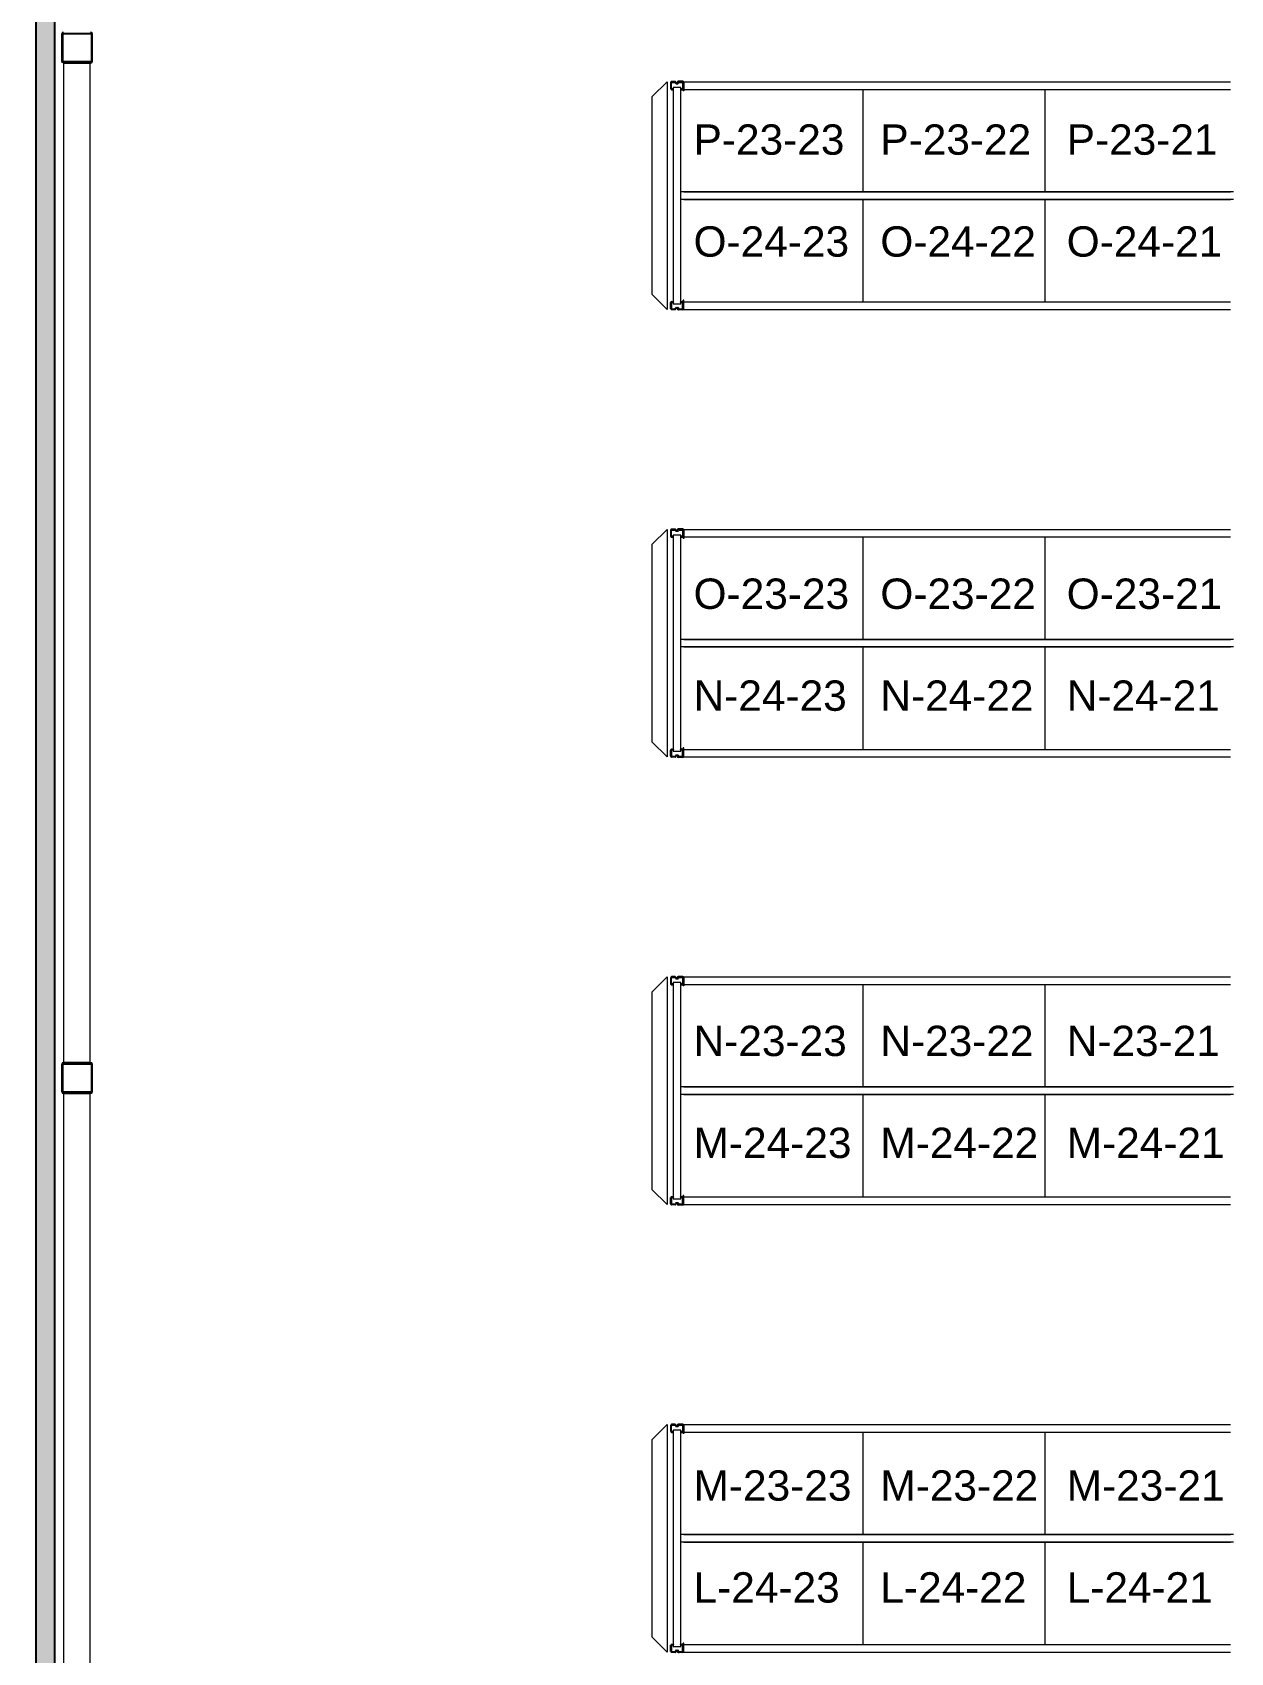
# Model space of a CAD drawing. Header units: inches. Extents: x 2743 to 10591, y -1604 to 5792.
# Drawn here: x 7084 to 7399.8, y 4693.9 to 5121 of the extents above; entities that cross this region are included whole.
import ezdxf

# ---------------------------------------------------------------- set-up
doc = ezdxf.new("R2010")
doc.units = ezdxf.units.IN
doc.header["$LTSCALE"] = 0.1875
doc.header["$MEASUREMENT"] = 0
for name, color, linetype, lineweight in [('22 Dimension', 7, 'Continuous', 5), ('32 Echelle', 160, 'Continuous', 15), ('33 Poutre', 30, 'Continuous', 15), ('37 Protection', 1, 'Continuous', 15)]:
    doc.layers.add(name, color=color, linetype=linetype, lineweight=lineweight)
for name, color, linetype in [('A-N-MUR-EXT', 5, 'Continuous'), ('A-N-MUR-INT', 3, 'Continuous'), ('fill253', 253, 'Continuous'), ('S-N-ACIER', 4, 'Continuous')]:
    doc.layers.add(name, color=color, linetype=linetype)
doc.styles.add('arial', font='')
doc.styles.get('arial').set_extended_font_data('Arial')

msp = doc.modelspace()

# ---------------------------------------------------------------- hatches: boundary and pattern name
at = {"layer": '32 Echelle'}
for points in [[(7252.89784, 5105.81503), (7252.89784, 5106.00253), (7252.71034, 5106.00253)], [(7254.89784, 5105.81503), (7254.89784, 5106.00253), (7255.08534, 5106.00253)], [(7252.89784, 5050.19003), (7252.89784, 5050.00253), (7252.71034, 5050.00253)], [(7254.89784, 5050.19003), (7254.89784, 5050.00253), (7255.08534, 5050.00253)], [(7252.89784, 4987.81503), (7252.89784, 4988.00253), (7252.71034, 4988.00253)], [(7254.89784, 4987.81503), (7254.89784, 4988.00253), (7255.08534, 4988.00253)], [(7252.89784, 4932.19003), (7252.89784, 4932.00253), (7252.71034, 4932.00253)], [(7254.89784, 4932.19003), (7254.89784, 4932.00253), (7255.08534, 4932.00253)], [(7252.89784, 4869.81503), (7252.89784, 4870.00253), (7252.71034, 4870.00253)], [(7254.89784, 4869.81503), (7254.89784, 4870.00253), (7255.08534, 4870.00253)], [(7252.89784, 4814.19003), (7252.89784, 4814.00253), (7252.71034, 4814.00253)], [(7254.89784, 4814.19003), (7254.89784, 4814.00253), (7255.08534, 4814.00253)], [(7252.89784, 4751.81503), (7252.89784, 4752.00253), (7252.71034, 4752.00253)], [(7254.89784, 4751.81503), (7254.89784, 4752.00253), (7255.08534, 4752.00253)], [(7252.89784, 4696.19003), (7252.89784, 4696.00253), (7252.71034, 4696.00253)], [(7254.89784, 4696.19003), (7254.89784, 4696.00253), (7255.08534, 4696.00253)]]:
    msp.add_hatch(color=256, dxfattribs=at).paths.add_polyline_path(points)
at = {"layer": 'fill253'}
h = msp.add_hatch(color=7, dxfattribs=at)
h.dxf.hatch_style = 1
h.paths.add_polyline_path([(9794.88804, 4634.2983), (9789.96679, 4634.2983), (9789.98074, 4296.66232), (9794.90199, 4296.66232)])
h.paths.add_polyline_path([(9794.88805, 4881.11089), (9789.9668, 4881.11089), (9789.9668, 4775.21102), (9794.88805, 4775.21102)])
h.paths.add_polyline_path([(9794.88805, 5127.92329), (9789.9668, 5127.92329), (9789.96679, 5022.02362), (9794.88804, 5022.02362)])
h.paths.add_polyline_path([(8905.8684, 2943.29277), (8903.3892, 2938.37099), (9794.90199, 2938.37152), (9794.90199, 3130.36129), (9789.98074, 3130.36129), (9789.98074, 2943.29277)])
h.paths.add_polyline_path([(8477.94274, 2845.33593), (8485.93641, 2846.64062), (8470.93724, 2938.36282), (8470.1595, 2943.12545), (8461.95283, 2943.12545), (8462.69637, 2938.4929)])
h.paths.add_polyline_path([(8896.37174, 2938.2042), (8896.75099, 2936.00974), (8903.53291, 2937.11042), (8903.3892, 2938.37099), (8905.8684, 2943.29277), (8895.56167, 2943.29277)])
h.paths.add_polyline_path([(9794.90199, 5355.98239), (9789.98074, 5355.98239), (9789.9668, 5268.83602), (9794.88805, 5268.83602)])
h.paths.add_polyline_path([(7089.79643, 3123.02867), (7083.99141, 3125.08232), (7083.99141, 3123.83686), (7084.85165, 3123.50795), (7084.85808, 2938.2042), (7353.37882, 2938.37153), (7353.37237, 2943.29278), (7089.77933, 2943.12545)])
h.paths.add_polyline_path([(7084.85808, 3827.66882), (7089.77933, 3826.6441), (7089.77933, 4320.4792), (7084.85808, 4320.4792)])
h.paths.add_polyline_path([(9789.98074, 3862.52649), (9794.90199, 3862.52649), (9794.90199, 4254.42566), (9789.98074, 4254.42566)])
h.paths.add_polyline_path([(9789.97462, 3801.08425), (9794.89587, 3801.08425), (9794.90199, 3862.52649), (9789.98074, 3862.52649)])
h.paths.add_polyline_path([(9789.98074, 3656.9925), (9794.90199, 3656.9925), (9794.89587, 3765.06188), (9789.97462, 3765.06188)])
h.paths.add_polyline_path([(9789.972, 3584.94295), (9794.89325, 3584.94295), (9794.90198, 3620.96895), (9789.98073, 3620.96895)])
h.paths.add_polyline_path([(9789.97812, 3512.89586), (9794.89937, 3512.89586), (9794.89968, 3548.92185), (9789.97843, 3548.92185)])
h.paths.add_polyline_path([(9789.97812, 3440.8512), (9794.89937, 3440.8512), (9794.89937, 3476.87475), (9789.97812, 3476.87475)])
h.paths.add_polyline_path([(8313.35451, 5642.91315), (8313.35451, 5647.83442), (7084.85165, 5647.83442), (7084.85808, 4361.46337), (7089.77933, 4361.46337), (7089.7729, 5642.91317)])
h.paths.add_polyline_path([(7395.62103, 2943.29277), (7395.62125, 2938.37152), (8462.75647, 2938.2042), (8461.95283, 2943.12545)])
h.paths.add_polyline_path([(8556.69558, 5642.88457), (8556.69559, 5647.80617), (8355.59042, 5647.83389), (8355.59042, 5642.91262)])
h.paths.add_polyline_path([(9149.95052, 5647.66709), (9149.95052, 5642.74584), (9789.98074, 5642.74584), (9789.98079, 5510.71941), (9794.90204, 5510.71941), (9794.90199, 5647.66709)])
h.paths.add_polyline_path([(9794.89495, 3260.73346), (9789.9691, 3260.73345), (9789.98074, 3172.43063), (9794.90199, 3172.43063)])
h.paths.add_polyline_path([(9789.9691, 3296.75701), (9794.89495, 3296.75699), (9794.89325, 3404.82765), (9789.972, 3404.82765)])

# ---------------------------------------------------------------- linework, layer by layer
at = {"layer": '22 Dimension'}
for p, q in [((7092.22289, 5113.01829), (7092.22289, 4849.36527)), ((7099.16136, 5113.01829), (7099.11258, 4849.36527)), ((7302.89784, 5079.00253), (7302.89784, 5106.00253)), ((7350.89784, 5079.00253), (7350.89784, 5106.00253)), ((7400.52284, 5079.00253), (7254.89784, 5079.00253)), ((7400.52284, 5077.00253), (7254.89784, 5077.00253)), ((7302.89784, 5050.00253), (7302.89784, 5077.00253)), ((7350.89784, 5050.00253), (7350.89784, 5077.00253)), ((7302.89784, 4961.00253), (7302.89784, 4988.00253)), ((7350.89784, 4961.00253), (7350.89784, 4988.00253)), ((7400.52284, 4961.00253), (7254.89784, 4961.00253)), ((7400.52284, 4959.00253), (7254.89784, 4959.00253)), ((7302.89784, 4932.00253), (7302.89784, 4959.00253)), ((7350.89784, 4932.00253), (7350.89784, 4959.00253)), ((7302.89784, 4843.00253), (7302.89784, 4870.00253)), ((7350.89784, 4843.00253), (7350.89784, 4870.00253)), ((7092.22289, 4841.36529), (7092.22289, 4585.12732)), ((7099.1111, 4841.36529), (7099.06371, 4585.29737)), ((7400.52284, 4843.00253), (7254.89784, 4843.00253)), ((7400.52284, 4841.00253), (7254.89784, 4841.00253)), ((7302.89784, 4814.00253), (7302.89784, 4841.00253)), ((7350.89784, 4814.00253), (7350.89784, 4841.00253)), ((7302.89784, 4725.00253), (7302.89784, 4752.00253)), ((7350.89784, 4725.00253), (7350.89784, 4752.00253)), ((7400.52284, 4725.00253), (7254.89784, 4725.00253)), ((7400.52284, 4723.00253), (7254.89784, 4723.00253)), ((7302.89784, 4696.00253), (7302.89784, 4723.00253)), ((7350.89784, 4696.00253), (7350.89784, 4723.00253))]:
    msp.add_line(p, q, dxfattribs=at)
at = {"layer": '32 Echelle', "linetype": 'Continuous', "lineweight": 25}
for p, q in [((7252.27288, 5107.81878), (7252.27288, 5106.18628)), ((7252.36288, 5106.18628), (7252.36288, 5107.81878)), ((7253.38547, 5108.00253), (7252.45663, 5108.00253)), ((7252.45663, 5107.91253), (7253.38547, 5107.91253)), ((7252.87288, 5106.09253), (7252.45663, 5106.09253)), ((7252.45663, 5106.00253), (7252.87288, 5106.00253)), ((7252.87288, 5106.00253), (7252.87288, 5106.09253)), ((7253.47512, 5107.84619), (7253.51903, 5107.70256)), ((7253.6051, 5107.72887), (7253.56119, 5107.8725)), ((7254.10092, 5107.66253), (7253.69475, 5107.66253)), ((7253.69475, 5107.57253), (7254.10092, 5107.57253)), ((7254.23449, 5107.8725), (7254.19057, 5107.72887)), ((7254.27664, 5107.70256), (7254.32055, 5107.84619)), ((7255.33904, 5108.00253), (7254.41021, 5108.00253)), ((7254.41021, 5107.91253), (7255.33904, 5107.91253)), ((7255.33904, 5106.09253), (7254.92279, 5106.09253)), ((7254.92279, 5106.09253), (7254.92279, 5106.00253)), ((7254.92279, 5106.00253), (7255.33904, 5106.00253)), ((7255.43279, 5107.81878), (7255.43279, 5106.18628)), ((7255.52279, 5106.18628), (7255.52279, 5107.81878)), ((7252.27288, 5048.18628), (7252.27288, 5049.81878)), ((7252.36288, 5049.81878), (7252.36288, 5048.18628)), ((7252.45663, 5050.00253), (7252.87288, 5050.00253)), ((7252.87288, 5049.91253), (7252.45663, 5049.91253)), ((7252.87288, 5050.00253), (7252.87288, 5049.91253)), ((7254.92279, 5050.00253), (7255.33904, 5050.00253)), ((7254.92279, 5049.91253), (7254.92279, 5050.00253)), ((7255.33904, 5049.91253), (7254.92279, 5049.91253)), ((7255.43279, 5048.18628), (7255.43279, 5049.81878)), ((7255.52279, 5049.81878), (7255.52279, 5048.18628)), ((7252.45663, 5048.09253), (7253.38547, 5048.09253)), ((7253.38547, 5048.00253), (7252.45663, 5048.00253)), ((7253.47512, 5048.15887), (7253.51903, 5048.3025)), ((7253.6051, 5048.27619), (7253.56119, 5048.13256)), ((7253.69475, 5048.43253), (7254.10092, 5048.43253)), ((7254.10092, 5048.34253), (7253.69475, 5048.34253)), ((7254.23449, 5048.13256), (7254.19057, 5048.27619)), ((7254.27664, 5048.3025), (7254.32055, 5048.15887)), ((7254.41021, 5048.09253), (7255.33904, 5048.09253)), ((7255.33904, 5048.00253), (7254.41021, 5048.00253)), ((7252.27288, 4989.81878), (7252.27288, 4988.18628)), ((7252.36288, 4988.18628), (7252.36288, 4989.81878)), ((7253.38547, 4990.00253), (7252.45663, 4990.00253)), ((7252.45663, 4989.91253), (7253.38547, 4989.91253)), ((7253.47512, 4989.84619), (7253.51903, 4989.70256)), ((7253.6051, 4989.72887), (7253.56119, 4989.8725)), ((7254.10092, 4989.66253), (7253.69475, 4989.66253)), ((7253.69475, 4989.57253), (7254.10092, 4989.57253)), ((7254.23449, 4989.8725), (7254.19057, 4989.72887)), ((7254.27664, 4989.70256), (7254.32055, 4989.84619)), ((7255.33904, 4990.00253), (7254.41021, 4990.00253)), ((7254.41021, 4989.91253), (7255.33904, 4989.91253)), ((7255.43279, 4989.81878), (7255.43279, 4988.18628)), ((7255.52279, 4988.18628), (7255.52279, 4989.81878)), ((7252.87288, 4988.09253), (7252.45663, 4988.09253)), ((7252.45663, 4988.00253), (7252.87288, 4988.00253)), ((7252.87288, 4988.00253), (7252.87288, 4988.09253)), ((7255.33904, 4988.09253), (7254.92279, 4988.09253)), ((7254.92279, 4988.09253), (7254.92279, 4988.00253)), ((7254.92279, 4988.00253), (7255.33904, 4988.00253)), ((7252.27288, 4930.18628), (7252.27288, 4931.81878)), ((7252.36288, 4931.81878), (7252.36288, 4930.18628)), ((7252.45663, 4932.00253), (7252.87288, 4932.00253)), ((7252.87288, 4931.91253), (7252.45663, 4931.91253)), ((7252.45663, 4930.09253), (7253.38547, 4930.09253)), ((7253.38547, 4930.00253), (7252.45663, 4930.00253)), ((7252.87288, 4932.00253), (7252.87288, 4931.91253)), ((7253.47512, 4930.15887), (7253.51903, 4930.3025)), ((7253.6051, 4930.27619), (7253.56119, 4930.13256)), ((7253.69475, 4930.43253), (7254.10092, 4930.43253)), ((7254.10092, 4930.34253), (7253.69475, 4930.34253)), ((7254.23449, 4930.13256), (7254.19057, 4930.27619)), ((7254.27664, 4930.3025), (7254.32055, 4930.15887)), ((7254.41021, 4930.09253), (7255.33904, 4930.09253)), ((7255.33904, 4930.00253), (7254.41021, 4930.00253)), ((7254.92279, 4932.00253), (7255.33904, 4932.00253)), ((7254.92279, 4931.91253), (7254.92279, 4932.00253)), ((7255.33904, 4931.91253), (7254.92279, 4931.91253)), ((7255.43279, 4930.18628), (7255.43279, 4931.81878)), ((7255.52279, 4931.81878), (7255.52279, 4930.18628)), ((7252.27288, 4871.81878), (7252.27288, 4870.18628)), ((7252.36288, 4870.18628), (7252.36288, 4871.81878)), ((7253.38547, 4872.00253), (7252.45663, 4872.00253)), ((7252.45663, 4871.91253), (7253.38547, 4871.91253)), ((7252.87288, 4870.09253), (7252.45663, 4870.09253)), ((7252.45663, 4870.00253), (7252.87288, 4870.00253)), ((7252.87288, 4870.00253), (7252.87288, 4870.09253)), ((7253.47512, 4871.84619), (7253.51903, 4871.70256)), ((7253.6051, 4871.72887), (7253.56119, 4871.8725)), ((7254.10092, 4871.66253), (7253.69475, 4871.66253)), ((7253.69475, 4871.57253), (7254.10092, 4871.57253)), ((7254.23449, 4871.8725), (7254.19057, 4871.72887)), ((7254.27664, 4871.70256), (7254.32055, 4871.84619)), ((7255.33904, 4872.00253), (7254.41021, 4872.00253)), ((7254.41021, 4871.91253), (7255.33904, 4871.91253)), ((7255.33904, 4870.09253), (7254.92279, 4870.09253)), ((7254.92279, 4870.09253), (7254.92279, 4870.00253)), ((7254.92279, 4870.00253), (7255.33904, 4870.00253)), ((7255.43279, 4871.81878), (7255.43279, 4870.18628)), ((7255.52279, 4870.18628), (7255.52279, 4871.81878)), ((7252.27288, 4812.18628), (7252.27288, 4813.81878)), ((7252.36288, 4813.81878), (7252.36288, 4812.18628)), ((7252.45663, 4814.00253), (7252.87288, 4814.00253)), ((7252.87288, 4813.91253), (7252.45663, 4813.91253)), ((7252.87288, 4814.00253), (7252.87288, 4813.91253)), ((7254.92279, 4814.00253), (7255.33904, 4814.00253)), ((7254.92279, 4813.91253), (7254.92279, 4814.00253)), ((7255.33904, 4813.91253), (7254.92279, 4813.91253)), ((7255.43279, 4812.18628), (7255.43279, 4813.81878)), ((7255.52279, 4813.81878), (7255.52279, 4812.18628)), ((7252.45663, 4812.09253), (7253.38547, 4812.09253)), ((7253.38547, 4812.00253), (7252.45663, 4812.00253)), ((7253.47512, 4812.15887), (7253.51903, 4812.3025)), ((7253.6051, 4812.27619), (7253.56119, 4812.13256)), ((7253.69475, 4812.43253), (7254.10092, 4812.43253)), ((7254.10092, 4812.34253), (7253.69475, 4812.34253)), ((7254.23449, 4812.13256), (7254.19057, 4812.27619)), ((7254.27664, 4812.3025), (7254.32055, 4812.15887)), ((7254.41021, 4812.09253), (7255.33904, 4812.09253)), ((7255.33904, 4812.00253), (7254.41021, 4812.00253)), ((7252.27288, 4753.81878), (7252.27288, 4752.18628)), ((7252.36288, 4752.18628), (7252.36288, 4753.81878)), ((7253.38547, 4754.00253), (7252.45663, 4754.00253)), ((7252.45663, 4753.91253), (7253.38547, 4753.91253)), ((7252.87288, 4752.09253), (7252.45663, 4752.09253)), ((7252.45663, 4752.00253), (7252.87288, 4752.00253)), ((7252.87288, 4752.00253), (7252.87288, 4752.09253)), ((7253.47512, 4753.84619), (7253.51903, 4753.70256)), ((7253.6051, 4753.72887), (7253.56119, 4753.8725)), ((7254.10092, 4753.66253), (7253.69475, 4753.66253)), ((7253.69475, 4753.57253), (7254.10092, 4753.57253)), ((7254.23449, 4753.8725), (7254.19057, 4753.72887)), ((7254.27664, 4753.70256), (7254.32055, 4753.84619)), ((7255.33904, 4754.00253), (7254.41021, 4754.00253)), ((7254.41021, 4753.91253), (7255.33904, 4753.91253)), ((7255.33904, 4752.09253), (7254.92279, 4752.09253)), ((7254.92279, 4752.09253), (7254.92279, 4752.00253)), ((7254.92279, 4752.00253), (7255.33904, 4752.00253)), ((7255.43279, 4753.81878), (7255.43279, 4752.18628)), ((7255.52279, 4752.18628), (7255.52279, 4753.81878)), ((7252.27288, 4694.18628), (7252.27288, 4695.81878)), ((7252.36288, 4695.81878), (7252.36288, 4694.18628)), ((7252.45663, 4696.00253), (7252.87288, 4696.00253)), ((7252.87288, 4695.91253), (7252.45663, 4695.91253)), ((7252.87288, 4696.00253), (7252.87288, 4695.91253)), ((7253.47512, 4694.15887), (7253.51903, 4694.3025)), ((7253.6051, 4694.27619), (7253.56119, 4694.13256)), ((7253.69475, 4694.43253), (7254.10092, 4694.43253)), ((7254.10092, 4694.34253), (7253.69475, 4694.34253)), ((7254.23449, 4694.13256), (7254.19057, 4694.27619)), ((7254.27664, 4694.3025), (7254.32055, 4694.15887)), ((7254.92279, 4696.00253), (7255.33904, 4696.00253)), ((7254.92279, 4695.91253), (7254.92279, 4696.00253)), ((7255.33904, 4695.91253), (7254.92279, 4695.91253)), ((7255.43279, 4694.18628), (7255.43279, 4695.81878)), ((7255.52279, 4695.81878), (7255.52279, 4694.18628)), ((7252.45663, 4694.09253), (7253.38547, 4694.09253)), ((7253.38547, 4694.00253), (7252.45663, 4694.00253)), ((7254.41021, 4694.09253), (7255.33904, 4694.09253)), ((7255.33904, 4694.00253), (7254.41021, 4694.00253))]:
    msp.add_line(p, q, dxfattribs=at)
at = {"layer": '32 Echelle'}
for p, q in [((7252.89784, 5106.00253), (7252.71034, 5106.00253)), ((7252.89784, 5105.81503), (7252.71034, 5106.00253)), ((7254.89784, 5106.50253), (7252.89784, 5106.50253)), ((7252.89784, 5106.50253), (7252.89784, 5049.50253)), ((7252.89784, 5105.81503), (7252.89784, 5106.00253)), ((7254.89784, 5049.50253), (7254.89784, 5106.50253)), ((7254.89784, 5106.00253), (7255.08534, 5106.00253)), ((7254.89784, 5105.81503), (7254.89784, 5106.00253)), ((7254.89784, 5105.81503), (7255.08534, 5106.00253)), ((7252.89784, 5050.19003), (7252.71034, 5050.00253)), ((7252.89784, 5050.00253), (7252.71034, 5050.00253)), ((7252.89784, 5050.19003), (7252.89784, 5050.00253)), ((7252.89784, 5049.50253), (7254.89784, 5049.50253)), ((7254.89784, 5050.19003), (7254.89784, 5050.00253)), ((7254.89784, 5050.19003), (7255.08534, 5050.00253)), ((7254.89784, 5050.00253), (7255.08534, 5050.00253)), ((7252.89784, 4988.00253), (7252.71034, 4988.00253)), ((7252.89784, 4987.81503), (7252.71034, 4988.00253)), ((7254.89784, 4988.50253), (7252.89784, 4988.50253)), ((7252.89784, 4988.50253), (7252.89784, 4931.50253)), ((7252.89784, 4987.81503), (7252.89784, 4988.00253)), ((7254.89784, 4931.50253), (7254.89784, 4988.50253)), ((7254.89784, 4988.00253), (7255.08534, 4988.00253)), ((7254.89784, 4987.81503), (7254.89784, 4988.00253)), ((7254.89784, 4987.81503), (7255.08534, 4988.00253)), ((7252.89784, 4932.19003), (7252.71034, 4932.00253)), ((7252.89784, 4932.00253), (7252.71034, 4932.00253)), ((7252.89784, 4932.19003), (7252.89784, 4932.00253)), ((7252.89784, 4931.50253), (7254.89784, 4931.50253)), ((7254.89784, 4932.19003), (7254.89784, 4932.00253)), ((7254.89784, 4932.19003), (7255.08534, 4932.00253)), ((7254.89784, 4932.00253), (7255.08534, 4932.00253)), ((7252.89784, 4870.00253), (7252.71034, 4870.00253)), ((7252.89784, 4869.81503), (7252.71034, 4870.00253)), ((7254.89784, 4870.50253), (7252.89784, 4870.50253)), ((7252.89784, 4870.50253), (7252.89784, 4813.50253)), ((7252.89784, 4869.81503), (7252.89784, 4870.00253)), ((7254.89784, 4813.50253), (7254.89784, 4870.50253)), ((7254.89784, 4870.00253), (7255.08534, 4870.00253)), ((7254.89784, 4869.81503), (7254.89784, 4870.00253)), ((7254.89784, 4869.81503), (7255.08534, 4870.00253)), ((7252.89784, 4814.19003), (7252.71034, 4814.00253)), ((7252.89784, 4814.00253), (7252.71034, 4814.00253)), ((7252.89784, 4814.19003), (7252.89784, 4814.00253)), ((7254.89784, 4814.19003), (7254.89784, 4814.00253)), ((7254.89784, 4814.19003), (7255.08534, 4814.00253)), ((7254.89784, 4814.00253), (7255.08534, 4814.00253)), ((7252.89784, 4813.50253), (7254.89784, 4813.50253)), ((7252.89784, 4752.00253), (7252.71034, 4752.00253)), ((7252.89784, 4751.81503), (7252.71034, 4752.00253)), ((7254.89784, 4752.50253), (7252.89784, 4752.50253)), ((7252.89784, 4752.50253), (7252.89784, 4695.50253)), ((7252.89784, 4751.81503), (7252.89784, 4752.00253)), ((7254.89784, 4695.50253), (7254.89784, 4752.50253)), ((7254.89784, 4752.00253), (7255.08534, 4752.00253)), ((7254.89784, 4751.81503), (7254.89784, 4752.00253)), ((7254.89784, 4751.81503), (7255.08534, 4752.00253)), ((7252.89784, 4696.19003), (7252.71034, 4696.00253)), ((7252.89784, 4696.00253), (7252.71034, 4696.00253)), ((7252.89784, 4696.19003), (7252.89784, 4696.00253)), ((7252.89784, 4695.50253), (7254.89784, 4695.50253)), ((7254.89784, 4696.19003), (7254.89784, 4696.00253)), ((7254.89784, 4696.19003), (7255.08534, 4696.00253)), ((7254.89784, 4696.00253), (7255.08534, 4696.00253))]:
    msp.add_line(p, q, dxfattribs=at)
at = {"layer": '32 Echelle', "linetype": 'Continuous', "lineweight": 25}
for centre, radius, start, end in [((7252.45663, 5107.81878), 0.18375, 90, 180), ((7252.45663, 5106.18628), 0.18375, 180, 270), ((7252.45663, 5107.81878), 0.09375, 90, 180), ((7252.45663, 5106.18628), 0.09375, 180, 270), ((7253.38547, 5107.81878), 0.18375, 17, 90), ((7253.38547, 5107.81878), 0.09375, 17, 90), ((7253.69475, 5107.75628), 0.18375, 197, 270), ((7253.69475, 5107.75628), 0.09375, 197, 270), ((7254.10092, 5107.75628), 0.09375, 270, 343), ((7254.10092, 5107.75628), 0.18375, 270, 343), ((7254.41021, 5107.81878), 0.18375, 90, 163), ((7254.41021, 5107.81878), 0.09375, 90, 163), ((7255.33904, 5107.81878), 0.18375, 0, 90), ((7255.33904, 5107.81878), 0.09375, 0, 90), ((7255.33904, 5106.18628), 0.09375, 270, 0), ((7255.33904, 5106.18628), 0.18375, 270, 0), ((7252.45663, 5049.81878), 0.18375, 90, 180), ((7252.45663, 5049.81878), 0.09375, 90, 180), ((7255.33904, 5049.81878), 0.18375, 0, 90), ((7255.33904, 5049.81878), 0.09375, 0, 90), ((7252.45663, 5048.18628), 0.18375, 180, 270), ((7252.45663, 5048.18628), 0.09375, 180, 270), ((7253.38547, 5048.18628), 0.09375, 270, 343), ((7253.38547, 5048.18628), 0.18375, 270, 343), ((7253.69475, 5048.24878), 0.18375, 90, 163), ((7253.69475, 5048.24878), 0.09375, 90, 163), ((7254.10092, 5048.24878), 0.18375, 17, 90), ((7254.10092, 5048.24878), 0.09375, 17, 90), ((7254.41021, 5048.18628), 0.18375, 197, 270), ((7254.41021, 5048.18628), 0.09375, 197, 270), ((7255.33904, 5048.18628), 0.09375, 270, 0), ((7255.33904, 5048.18628), 0.18375, 270, 0), ((7252.45663, 4989.81878), 0.18375, 90, 180), ((7252.45663, 4989.81878), 0.09375, 90, 180), ((7253.38547, 4989.81878), 0.18375, 17, 90), ((7253.38547, 4989.81878), 0.09375, 17, 90), ((7253.69475, 4989.75628), 0.18375, 197, 270), ((7253.69475, 4989.75628), 0.09375, 197, 270), ((7254.10092, 4989.75628), 0.09375, 270, 343), ((7254.10092, 4989.75628), 0.18375, 270, 343), ((7254.41021, 4989.81878), 0.18375, 90, 163), ((7254.41021, 4989.81878), 0.09375, 90, 163), ((7255.33904, 4989.81878), 0.18375, 0, 90), ((7255.33904, 4989.81878), 0.09375, 0, 90), ((7252.45663, 4988.18628), 0.18375, 180, 270), ((7252.45663, 4988.18628), 0.09375, 180, 270), ((7255.33904, 4988.18628), 0.09375, 270, 0), ((7255.33904, 4988.18628), 0.18375, 270, 0), ((7252.45663, 4931.81878), 0.18375, 90, 180), ((7252.45663, 4930.18628), 0.18375, 180, 270), ((7252.45663, 4931.81878), 0.09375, 90, 180), ((7252.45663, 4930.18628), 0.09375, 180, 270), ((7253.38547, 4930.18628), 0.09375, 270, 343), ((7253.38547, 4930.18628), 0.18375, 270, 343), ((7253.69475, 4930.24878), 0.18375, 90, 163), ((7253.69475, 4930.24878), 0.09375, 90, 163), ((7254.10092, 4930.24878), 0.18375, 17, 90), ((7254.10092, 4930.24878), 0.09375, 17, 90), ((7254.41021, 4930.18628), 0.18375, 197, 270), ((7254.41021, 4930.18628), 0.09375, 197, 270), ((7255.33904, 4931.81878), 0.18375, 0, 90), ((7255.33904, 4931.81878), 0.09375, 0, 90), ((7255.33904, 4930.18628), 0.09375, 270, 0), ((7255.33904, 4930.18628), 0.18375, 270, 0), ((7252.45663, 4871.81878), 0.18375, 90, 180), ((7252.45663, 4870.18628), 0.18375, 180, 270), ((7252.45663, 4871.81878), 0.09375, 90, 180), ((7252.45663, 4870.18628), 0.09375, 180, 270), ((7253.38547, 4871.81878), 0.18375, 17, 90), ((7253.38547, 4871.81878), 0.09375, 17, 90), ((7253.69475, 4871.75628), 0.18375, 197, 270), ((7253.69475, 4871.75628), 0.09375, 197, 270), ((7254.10092, 4871.75628), 0.09375, 270, 343), ((7254.10092, 4871.75628), 0.18375, 270, 343), ((7254.41021, 4871.81878), 0.18375, 90, 163), ((7254.41021, 4871.81878), 0.09375, 90, 163), ((7255.33904, 4871.81878), 0.18375, 0, 90), ((7255.33904, 4871.81878), 0.09375, 0, 90), ((7255.33904, 4870.18628), 0.09375, 270, 0), ((7255.33904, 4870.18628), 0.18375, 270, 0), ((7252.45663, 4813.81878), 0.18375, 90, 180), ((7252.45663, 4813.81878), 0.09375, 90, 180), ((7255.33904, 4813.81878), 0.18375, 0, 90), ((7255.33904, 4813.81878), 0.09375, 0, 90), ((7252.45663, 4812.18628), 0.18375, 180, 270), ((7252.45663, 4812.18628), 0.09375, 180, 270), ((7253.38547, 4812.18628), 0.09375, 270, 343), ((7253.38547, 4812.18628), 0.18375, 270, 343), ((7253.69475, 4812.24878), 0.18375, 90, 163), ((7253.69475, 4812.24878), 0.09375, 90, 163), ((7254.10092, 4812.24878), 0.18375, 17, 90), ((7254.10092, 4812.24878), 0.09375, 17, 90), ((7254.41021, 4812.18628), 0.18375, 197, 270), ((7254.41021, 4812.18628), 0.09375, 197, 270), ((7255.33904, 4812.18628), 0.09375, 270, 0), ((7255.33904, 4812.18628), 0.18375, 270, 0), ((7252.45663, 4753.81878), 0.18375, 90, 180), ((7252.45663, 4752.18628), 0.18375, 180, 270), ((7252.45663, 4753.81878), 0.09375, 90, 180), ((7252.45663, 4752.18628), 0.09375, 180, 270), ((7253.38547, 4753.81878), 0.18375, 17, 90), ((7253.38547, 4753.81878), 0.09375, 17, 90), ((7253.69475, 4753.75628), 0.18375, 197, 270), ((7253.69475, 4753.75628), 0.09375, 197, 270), ((7254.10092, 4753.75628), 0.09375, 270, 343), ((7254.10092, 4753.75628), 0.18375, 270, 343), ((7254.41021, 4753.81878), 0.18375, 90, 163), ((7254.41021, 4753.81878), 0.09375, 90, 163), ((7255.33904, 4753.81878), 0.18375, 0, 90), ((7255.33904, 4753.81878), 0.09375, 0, 90), ((7255.33904, 4752.18628), 0.09375, 270, 0), ((7255.33904, 4752.18628), 0.18375, 270, 0), ((7252.45663, 4695.81878), 0.18375, 90, 180), ((7252.45663, 4695.81878), 0.09375, 90, 180), ((7253.69475, 4694.24878), 0.18375, 90, 163), ((7253.69475, 4694.24878), 0.09375, 90, 163), ((7254.10092, 4694.24878), 0.18375, 17, 90), ((7254.10092, 4694.24878), 0.09375, 17, 90), ((7255.33904, 4695.81878), 0.18375, 0, 90), ((7255.33904, 4695.81878), 0.09375, 0, 90), ((7252.45663, 4694.18628), 0.18375, 180, 270), ((7252.45663, 4694.18628), 0.09375, 180, 270), ((7253.38547, 4694.18628), 0.09375, 270, 343), ((7253.38547, 4694.18628), 0.18375, 270, 343), ((7254.41021, 4694.18628), 0.18375, 197, 270), ((7254.41021, 4694.18628), 0.09375, 197, 270), ((7255.33904, 4694.18628), 0.09375, 270, 0), ((7255.33904, 4694.18628), 0.18375, 270, 0)]:
    msp.add_arc(centre, radius, start, end, dxfattribs=at)
at = {"layer": '33 Poutre'}
for p, q in [((7253.89784, 5107.66253), (7253.89784, 5107.87753)), ((7254.01684, 5107.66253), (7253.89784, 5107.66253)), ((7254.01684, 5107.66253), (7254.01684, 5107.87753)), ((7255.40384, 5108.12153), (7254.14184, 5108.12153)), ((7254.14184, 5108.00253), (7255.40384, 5108.00253)), ((7255.52884, 5107.87753), (7255.52884, 5105.62153)), ((7255.64784, 5105.62153), (7255.52884, 5105.62153)), ((7255.64784, 5108.00253), (7399.77284, 5108.00253)), ((7255.64784, 5108.00253), (7255.64784, 5106.00253)), ((7255.64784, 5107.87753), (7255.64784, 5105.62153)), ((7255.64784, 5106.00253), (7351.77284, 5106.00253)), ((7302.89784, 5106.00253), (7399.77284, 5106.00253)), ((7255.64784, 5079.00253), (7399.77284, 5079.00253)), ((7255.64784, 5077.00253), (7399.77284, 5077.00253)), ((7255.64784, 5050.38353), (7255.52884, 5050.38353)), ((7255.52884, 5048.12753), (7255.52884, 5050.38353)), ((7255.64784, 5048.12753), (7255.64784, 5050.38353)), ((7255.64784, 5050.00253), (7399.77284, 5050.00253)), ((7255.64784, 5048.00253), (7255.64784, 5050.00253)), ((7253.89784, 5048.34253), (7253.89784, 5048.12753)), ((7254.01684, 5048.34253), (7253.89784, 5048.34253)), ((7254.01684, 5048.34253), (7254.01684, 5048.12753)), ((7254.14184, 5048.00253), (7255.40384, 5048.00253)), ((7255.40384, 5047.88353), (7254.14184, 5047.88353)), ((7255.64784, 5048.00253), (7399.77284, 5048.00253)), ((7253.89784, 4989.66253), (7253.89784, 4989.87753)), ((7254.01684, 4989.66253), (7253.89784, 4989.66253)), ((7254.01684, 4989.66253), (7254.01684, 4989.87753)), ((7255.40384, 4990.12153), (7254.14184, 4990.12153)), ((7254.14184, 4990.00253), (7255.40384, 4990.00253)), ((7255.52884, 4989.87753), (7255.52884, 4987.62153)), ((7255.64784, 4990.00253), (7399.77284, 4990.00253)), ((7255.64784, 4990.00253), (7255.64784, 4988.00253)), ((7255.64784, 4989.87753), (7255.64784, 4987.62153)), ((7255.64784, 4987.62153), (7255.52884, 4987.62153)), ((7255.64784, 4988.00253), (7399.77284, 4988.00253)), ((7255.64784, 4961.00253), (7399.77284, 4961.00253)), ((7255.64784, 4959.00253), (7399.77284, 4959.00253)), ((7253.89784, 4930.34253), (7253.89784, 4930.12753)), ((7254.01684, 4930.34253), (7253.89784, 4930.34253)), ((7254.01684, 4930.34253), (7254.01684, 4930.12753)), ((7254.14184, 4930.00253), (7255.40384, 4930.00253)), ((7255.40384, 4929.88353), (7254.14184, 4929.88353)), ((7255.64784, 4932.38353), (7255.52884, 4932.38353)), ((7255.52884, 4930.12753), (7255.52884, 4932.38353)), ((7255.64784, 4930.12753), (7255.64784, 4932.38353)), ((7255.64784, 4932.00253), (7399.77284, 4932.00253)), ((7255.64784, 4930.00253), (7255.64784, 4932.00253)), ((7255.64784, 4930.00253), (7399.77284, 4930.00253)), ((7253.89784, 4871.66253), (7253.89784, 4871.87753)), ((7254.01684, 4871.66253), (7253.89784, 4871.66253)), ((7254.01684, 4871.66253), (7254.01684, 4871.87753)), ((7255.40384, 4872.12153), (7254.14184, 4872.12153)), ((7254.14184, 4872.00253), (7255.40384, 4872.00253)), ((7255.52884, 4871.87753), (7255.52884, 4869.62153)), ((7255.64784, 4869.62153), (7255.52884, 4869.62153)), ((7255.64784, 4872.00253), (7399.77284, 4872.00253)), ((7255.64784, 4872.00253), (7255.64784, 4870.00253)), ((7255.64784, 4871.87753), (7255.64784, 4869.62153)), ((7255.64784, 4870.00253), (7399.77284, 4870.00253)), ((7255.64784, 4843.00253), (7399.77284, 4843.00253)), ((7255.64784, 4841.00253), (7399.77284, 4841.00253)), ((7255.64784, 4814.38353), (7255.52884, 4814.38353)), ((7255.52884, 4812.12753), (7255.52884, 4814.38353)), ((7255.64784, 4812.12753), (7255.64784, 4814.38353)), ((7255.64784, 4814.00253), (7399.77284, 4814.00253)), ((7255.64784, 4812.00253), (7255.64784, 4814.00253)), ((7253.89784, 4812.34253), (7253.89784, 4812.12753)), ((7254.01684, 4812.34253), (7253.89784, 4812.34253)), ((7254.01684, 4812.34253), (7254.01684, 4812.12753)), ((7254.14184, 4812.00253), (7255.40384, 4812.00253)), ((7255.40384, 4811.88353), (7254.14184, 4811.88353)), ((7255.64784, 4812.00253), (7399.77284, 4812.00253)), ((7255.40384, 4754.12153), (7254.14184, 4754.12153)), ((7253.89784, 4753.66253), (7253.89784, 4753.87753)), ((7254.01684, 4753.66253), (7253.89784, 4753.66253)), ((7254.01684, 4753.66253), (7254.01684, 4753.87753)), ((7254.14184, 4754.00253), (7255.40384, 4754.00253)), ((7255.52884, 4753.87753), (7255.52884, 4751.62153)), ((7255.64784, 4751.62153), (7255.52884, 4751.62153)), ((7255.64784, 4754.00253), (7399.77284, 4754.00253)), ((7255.64784, 4754.00253), (7255.64784, 4752.00253)), ((7255.64784, 4753.87753), (7255.64784, 4751.62153)), ((7255.64784, 4752.00253), (7399.77284, 4752.00253)), ((7255.64784, 4725.00253), (7399.77284, 4725.00253)), ((7255.64784, 4723.00253), (7399.77284, 4723.00253)), ((7253.89784, 4694.34253), (7253.89784, 4694.12753)), ((7254.01684, 4694.34253), (7253.89784, 4694.34253)), ((7254.01684, 4694.34253), (7254.01684, 4694.12753)), ((7255.64784, 4696.38353), (7255.52884, 4696.38353)), ((7255.52884, 4694.12753), (7255.52884, 4696.38353)), ((7255.64784, 4694.12753), (7255.64784, 4696.38353)), ((7255.64784, 4696.00253), (7399.77284, 4696.00253)), ((7255.64784, 4694.00253), (7255.64784, 4696.00253)), ((7254.14184, 4694.00253), (7255.40384, 4694.00253)), ((7255.40384, 4693.88353), (7254.14184, 4693.88353)), ((7255.64784, 4694.00253), (7399.77284, 4694.00253))]:
    msp.add_line(p, q, dxfattribs=at)
for centre, radius, start, end in [((7254.14184, 5107.87753), 0.244, 90, 180), ((7254.14184, 5107.87753), 0.125, 90, 180), ((7255.40384, 5107.87753), 0.244, 0, 90), ((7255.40384, 5107.87753), 0.125, 0, 90), ((7254.14184, 5048.12753), 0.244, 180, 270), ((7254.14184, 5048.12753), 0.125, 180, 270), ((7255.40384, 5048.12753), 0.244, 270, 0), ((7255.40384, 5048.12753), 0.125, 270, 0), ((7254.14184, 4989.87753), 0.244, 90, 180), ((7254.14184, 4989.87753), 0.125, 90, 180), ((7255.40384, 4989.87753), 0.244, 0, 90), ((7255.40384, 4989.87753), 0.125, 0, 90), ((7254.14184, 4930.12753), 0.244, 180, 270), ((7254.14184, 4930.12753), 0.125, 180, 270), ((7255.40384, 4930.12753), 0.244, 270, 0), ((7255.40384, 4930.12753), 0.125, 270, 0), ((7254.14184, 4871.87753), 0.244, 90, 180), ((7254.14184, 4871.87753), 0.125, 90, 180), ((7255.40384, 4871.87753), 0.244, 0, 90), ((7255.40384, 4871.87753), 0.125, 0, 90), ((7254.14184, 4812.12753), 0.244, 180, 270), ((7254.14184, 4812.12753), 0.125, 180, 270), ((7255.40384, 4812.12753), 0.244, 270, 0), ((7255.40384, 4812.12753), 0.125, 270, 0), ((7254.14184, 4753.87753), 0.244, 90, 180), ((7255.40384, 4753.87753), 0.244, 0, 90), ((7254.14184, 4753.87753), 0.125, 90, 180), ((7255.40384, 4753.87753), 0.125, 0, 90), ((7254.14184, 4694.12753), 0.244, 180, 270), ((7254.14184, 4694.12753), 0.125, 180, 270), ((7255.40384, 4694.12753), 0.244, 270, 0), ((7255.40384, 4694.12753), 0.125, 270, 0)]:
    msp.add_arc(centre, radius, start, end, dxfattribs=at)
at = {"layer": '37 Protection'}
for p, q in [((7251.27288, 5108.00253), (7247.27288, 5104.00253)), ((7251.27288, 5108.00253), (7251.27288, 5048.00253)), ((7247.27288, 5104.00253), (7247.27288, 5052.00253)), ((7251.27288, 5048.00253), (7247.27288, 5052.00253)), ((7251.27288, 4990.00253), (7247.27288, 4986.00253)), ((7251.27288, 4990.00253), (7251.27288, 4930.00253)), ((7247.27288, 4986.00253), (7247.27288, 4934.00253)), ((7251.27288, 4930.00253), (7247.27288, 4934.00253)), ((7251.27288, 4872.00253), (7247.27288, 4868.00253)), ((7251.27288, 4872.00253), (7251.27288, 4812.00253)), ((7247.27288, 4868.00253), (7247.27288, 4816.00253)), ((7251.27288, 4812.00253), (7247.27288, 4816.00253)), ((7251.27288, 4754.00253), (7247.27288, 4750.00253)), ((7247.27288, 4750.00253), (7247.27288, 4698.00253)), ((7251.27288, 4754.00253), (7251.27288, 4694.00253)), ((7251.27288, 4694.00253), (7247.27288, 4698.00253))]:
    msp.add_line(p, q, dxfattribs=at)
at = {"layer": 'A-N-MUR-EXT', "color": 7}
msp.add_line((7084.85165, 5647.83442), (7084.85165, 4361.6307), dxfattribs=at)
at = {"layer": 'A-N-MUR-INT', "color": 7}
msp.add_line((7089.7729, 5642.91317), (7089.7729, 4361.63074), dxfattribs=at)
at = {"layer": 'S-N-ACIER', "color": 7}
for p, q in [((7091.7729, 5120.56827), (7091.7729, 5113.46828)), ((7092.0229, 5113.46828), (7092.0229, 5120.56827)), ((7092.22289, 5120.76827), (7099.32288, 5120.76827)), ((7099.52288, 5120.56827), (7099.52288, 5113.46828)), ((7099.77288, 5113.46828), (7099.77288, 5120.56827)), ((7099.32288, 5113.26828), (7092.22289, 5113.26828)), ((7092.22289, 5113.01829), (7099.32288, 5113.01829)), ((7091.7729, 4848.91527), (7091.7729, 4841.81528)), ((7092.0229, 4841.81528), (7092.0229, 4848.91527)), ((7099.32288, 4849.36527), (7092.22289, 4849.36527)), ((7092.22289, 4849.11527), (7099.32288, 4849.11527)), ((7099.52288, 4848.91527), (7099.52288, 4841.81528)), ((7099.77288, 4841.81528), (7099.77288, 4848.91527)), ((7099.32288, 4841.61528), (7092.22289, 4841.61528)), ((7092.22289, 4841.36529), (7099.32288, 4841.36529))]:
    msp.add_line(p, q, dxfattribs=at)
for centre, radius, start, end in [((7092.22289, 5120.56827), 0.45, 90, 180), ((7092.22289, 5120.56827), 0.2, 90, 180), ((7099.32288, 5120.56827), 0.45, 0, 90), ((7099.32288, 5120.56827), 0.2, 0, 90), ((7092.22289, 5113.46828), 0.45, 180, 270), ((7092.22289, 5113.46828), 0.2, 180, 270), ((7099.32288, 5113.46828), 0.45, 270, 0), ((7099.32288, 5113.46828), 0.2, 270, 0), ((7092.22289, 4848.91527), 0.45, 90, 180), ((7092.22289, 4848.91527), 0.2, 90, 180), ((7099.32288, 4848.91527), 0.45, 0, 90), ((7099.32288, 4848.91527), 0.2, 0, 90), ((7092.22289, 4841.81528), 0.45, 180, 270), ((7092.22289, 4841.81528), 0.2, 180, 270), ((7099.32288, 4841.81528), 0.45, 270, 0), ((7099.32288, 4841.81528), 0.2, 270, 0)]:
    msp.add_arc(centre, radius, start, end, dxfattribs=at)

# ---------------------------------------------------------------- texts
at = {"layer": '22 Dimension', "char_height": 8, "attachment_point": 1, "style": 'arial'}
for s, insert in [('{\\fArial Unicode MS|b0|i0|c0|p2;\\C8;P-23-23}', (7258.24443, 5096.7657)), ('{\\fArial Unicode MS|b0|i0|c0|p2;\\C8;P-23-22}', (7307.46647, 5096.7657)), ('{\\fArial Unicode MS|b0|i0|c0|p2;\\C8;P-23-21}', (7356.57795, 5096.7657)), ('{\\fArial Unicode MS|b0|i0|c0|p2;\\C8;O-24-23}', (7258.24443, 5069.89316)), ('{\\fArial Unicode MS|b0|i0|c0|p2;\\C8;O-24-22}', (7307.46647, 5069.89316)), ('{\\fArial Unicode MS|b0|i0|c0|p2;\\C8;O-24-21}', (7356.57795, 5069.89316)), ('{\\fArial Unicode MS|b0|i0|c0|p2;\\C8;O-23-23}', (7258.24443, 4977.04455)), ('{\\fArial Unicode MS|b0|i0|c0|p2;\\C8;O-23-22}', (7307.46647, 4977.04455)), ('{\\fArial Unicode MS|b0|i0|c0|p2;\\C8;O-23-21}', (7356.57795, 4977.04455)), ('{\\fArial Unicode MS|b0|i0|c0|p2;\\C8;N-24-23}', (7258.24443, 4950.17201)), ('{\\fArial Unicode MS|b0|i0|c0|p2;\\C8;N-24-22}', (7307.46647, 4950.17201)), ('{\\fArial Unicode MS|b0|i0|c0|p2;\\C8;N-24-21}', (7356.57795, 4950.17201)), ('{\\fArial Unicode MS|b0|i0|c0|p2;\\C8;N-23-23}', (7258.24443, 4859.14533)), ('{\\fArial Unicode MS|b0|i0|c0|p2;\\C8;N-23-22}', (7307.46647, 4859.14533)), ('{\\fArial Unicode MS|b0|i0|c0|p2;\\C8;N-23-21}', (7356.57795, 4859.14533)), ('{\\fArial Unicode MS|b0|i0|c0|p2;\\C8;M-24-23}', (7258.24443, 4832.27279)), ('{\\fArial Unicode MS|b0|i0|c0|p2;\\C8;M-24-22}', (7307.46647, 4832.27279)), ('{\\fArial Unicode MS|b0|i0|c0|p2;\\C8;M-24-21}', (7356.57795, 4832.27279)), ('{\\fArial Unicode MS|b0|i0|c0|p2;\\C8;M-23-23}', (7258.24443, 4741.9363)), ('{\\fArial Unicode MS|b0|i0|c0|p2;\\C8;M-23-22}', (7307.46647, 4741.9363)), ('{\\fArial Unicode MS|b0|i0|c0|p2;\\C8;M-23-21}', (7356.57795, 4741.9363)), ('{\\fArial Unicode MS|b0|i0|c0|p2;\\C8;L-24-23}', (7258.24443, 4715.06376)), ('{\\fArial Unicode MS|b0|i0|c0|p2;\\C8;L-24-22}', (7307.46647, 4715.06376)), ('{\\fArial Unicode MS|b0|i0|c0|p2;\\C8;L-24-21}', (7356.57795, 4715.06376))]:
    msp.add_mtext_dynamic_manual_height_columns(s, width=68.8901007, gutter_width=5, heights=[0], dxfattribs=dict(at, insert=insert))

doc.saveas('drawing.dxf')
